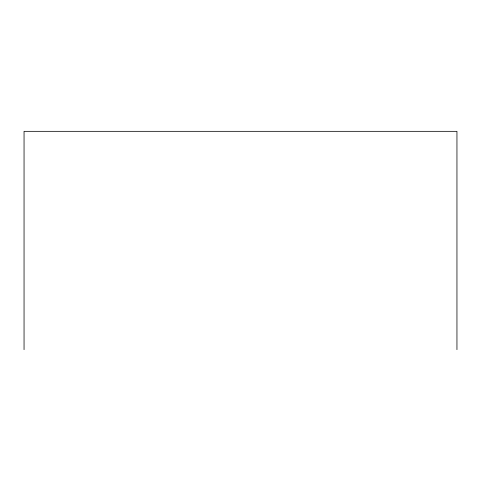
<?xml version="1.0" encoding="UTF-8"?>
<svg xmlns="http://www.w3.org/2000/svg" width="481" height="481" viewBox="0 0 481 481"><rect width="100%" height="100%" fill="white"/><g stroke="black" fill="none" stroke-linecap="round" stroke-linejoin="round"><path stroke-width="0.72" d="M456.95 349.663L456.95 131.337L24.05 131.337L24.05 349.663"/></g></svg>
